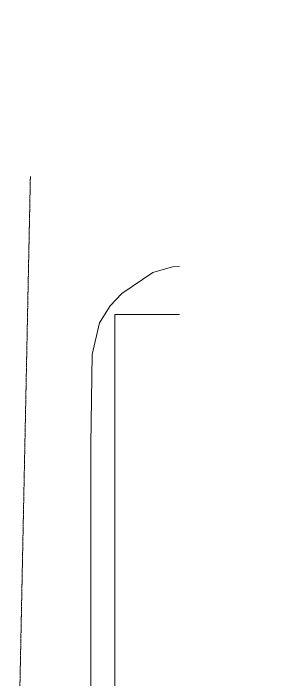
# Model space of a CAD drawing. Header units: millimetres. Extents: x -2612262 to -2065320, y 3717813 to 4283368.
# Drawn here: x -2224773 to -2211190, y 4038220 to 4071966 of the extents above; entities that cross this region are included whole.
import ezdxf

# ---------------------------------------------------------------- set-up
doc = ezdxf.new("R2010")
doc.units = ezdxf.units.MM
doc.linetypes.add('AEC_Double Dash', pattern=[39, 15, -4, 6, -4, 6, -4])
doc.linetypes.add('Aligning Line', pattern=[3.2004, 1.6002, -1.6002])
for name, color, linetype, lineweight in [('A-FLOR', 192, 'Continuous', 5), ('A-GENM', 13, 'Continuous', 5), ('C-PROP-LINE', 91, 'AEC_Double Dash', 13), ('G-ANNO-REFR', 1, 'Aligning Line', 5)]:
    doc.layers.add(name, color=color, linetype=linetype, lineweight=lineweight)
picture_1 = doc.add_image_def('image1.jpg', size_in_pixel=(6528, 5638))

# ---------------------------------------------------------------- blocks, each defined once
blk = doc.blocks.new('Generic Models 1 - Generic Models 1-392193-GA - Part B')
at = {"layer": 'A-GENM', "lineweight": 13}
for p, q in [((-2219637, 4056708), (-2219637, 4013144)), ((-2216356, 4056708), (-2219637, 4056708))]:
    blk.add_line(p, q, dxfattribs=at)
blk = doc.blocks.new('Family - ___-284748-GA - Part B')
at = {"layer": 'C-PROP-LINE', "color": 20}
blk.add_line((-2223909, 4063727), (-2224611, 4029575), dxfattribs=at)

msp = doc.modelspace()

# ---------------------------------------------------------------- linework, layer by layer
at = {"layer": 'A-FLOR'}
for p, q in [((-2217718, 4058838.8), (-2216720.6, 4059130.3)), ((-2216720.6, 4059130.3), (-2216355.9, 4059168.3)), ((-2219282.6, 4057772.1), (-2217718, 4058838.8)), ((-2219863, 4057160.9), (-2219282.6, 4057772.1)), ((-2220413.9, 4056295.3), (-2219863, 4057160.9)), ((-2220776.1, 4054690.1), (-2220413.9, 4056295.3)), ((-2220851.1, 4050128.8), (-2220776.1, 4054690.1)), ((-2220842.9, 4040886.1), (-2220851.1, 4050128.8)), ((-2220847.8, 4031020.6), (-2220842.9, 4040886.1))]:
    msp.add_line(p, q, dxfattribs=at)

# ---------------------------------------------------------------- block references
at = {"layer": 'A-GENM'}
msp.add_blockref('Generic Models 1 - Generic Models 1-392193-GA - Part B', (0, 0), dxfattribs=at)
at = {"layer": 'C-PROP-LINE', "color": 20}
msp.add_blockref('Family - ___-284748-GA - Part B', (0, 0), dxfattribs=at)

# ---------------------------------------------------------------- pictures from other files: only their frames are drawn
at = {"layer": 'G-ANNO-REFR'}
image = msp.add_image(picture_1, insert=(-2382054.9, 4283368.1), size_in_units=(433000, 373966.6), rotation=-122.11743, dxfattribs=at)
image.dxf.flags = 15

doc.saveas('drawing.dxf')
